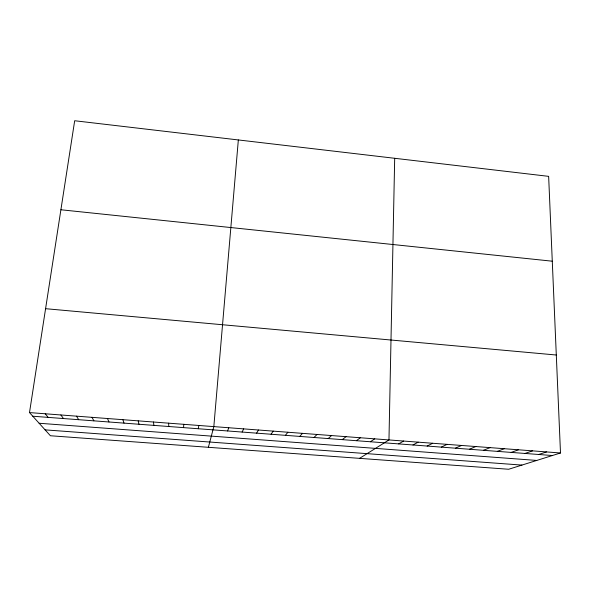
<?xml version="1.0" encoding="UTF-8"?>
<svg xmlns="http://www.w3.org/2000/svg" width="590" height="590" viewBox="0 0 590 590"><rect width="100%" height="100%" fill="white"/><g stroke="black" fill="none" stroke-linecap="round" stroke-linejoin="round"><path stroke-width="0.89" d="M394.688 158.29L388.965 439.934L359.553 458.356M183.571 427.625L183.763 424.321M238.338 139.948L213.831 426.607L208.381 447.301M29.5 412.58L74.679 120.744L548.641 176.351L560.5 452.987L508.661 469.257L50.408 435.752L29.5 412.58L560.5 452.987M198.306 428.738L198.83 425.464M227.585 430.951L228.765 427.743M242.136 432.057L243.633 428.878M256.62 433.149L258.442 430.007M271.053 434.24L273.192 431.128M285.42 435.332L287.876 432.241M299.727 436.408L302.5 433.355M313.983 437.485L317.066 434.461M328.173 438.562L331.565 435.568M342.311 439.631L346.006 436.666M356.39 440.693L360.379 437.758M370.409 441.755L374.702 438.849M398.7 443.894L403.597 441.047M412.963 444.978L418.163 442.161M427.175 446.047L432.669 443.26M441.32 447.117L447.109 444.358M455.414 448.186L461.498 445.457M469.441 449.248L475.82 446.549M483.417 450.303L490.084 447.633M497.333 451.357L504.28 448.71M511.191 452.405L518.426 449.787M524.989 453.445L532.512 450.863M538.736 454.484L546.532 451.925M45.091 429.867L521.936 465.09M32.782 416.223L552.424 455.524M39.124 423.251L536.767 460.436M45.585 308.688L556.296 355.018M60.895 209.76L552.277 261.2M45.231 413.774L48.151 417.381M60.888 414.969L63.455 418.539M76.486 416.156L78.691 419.689M92.011 417.337L93.869 420.84M107.469 418.517L108.973 421.983M122.86 419.682L124.018 423.119M138.185 420.847L139.004 424.254M153.444 422.012L153.924 425.383M168.637 423.17L168.777 426.504"/></g></svg>
